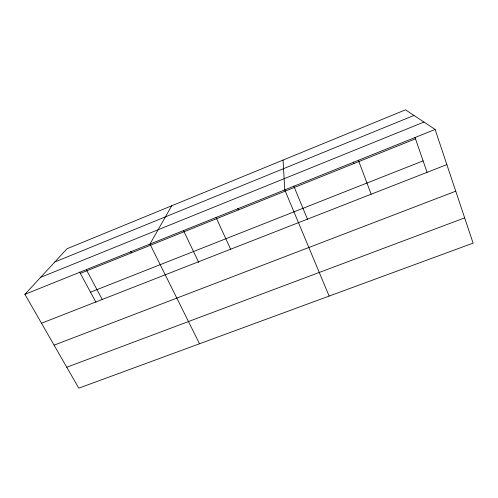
<?xml version="1.0" encoding="UTF-8"?>
<svg xmlns="http://www.w3.org/2000/svg" width="498" height="498" viewBox="0 0 498 498"><rect width="100%" height="100%" fill="white"/><g stroke="black" fill="none" stroke-linecap="round" stroke-linejoin="round"><path stroke-width="0.75" d="M171.71 205.78L149.966 244.07L199.511 343.769M24.9 294.337L67.043 248.739L405.497 109.828L435.115 129.455L473.1 243.124L78.796 388.172L24.9 294.337L435.115 129.455M54.799 261.985L413.975 115.443M40.575 277.374L423.954 122.06M80.359 273.39L415.494 138.818M90.505 292.189L423.107 160.873M41.496 323.233L446.862 164.595M54.095 345.164L455.745 191.188M66.769 367.238L464.665 217.875M79.636 272.057L96.002 302.367M86.285 269.667L102.246 299.46M130.744 251.509L131.441 252.878M183.413 230.337L198.77 262.539M216.082 217.489L230.605 249.224M237.739 208.538L238.368 209.944M329.134 296.08L284.775 189.881L283.063 160.076M293.783 186.053L307.59 219.531M353.381 162.093L353.929 163.537M358.411 160.288L371.172 194.214M414.996 137.367L427.066 172.352"/></g></svg>
